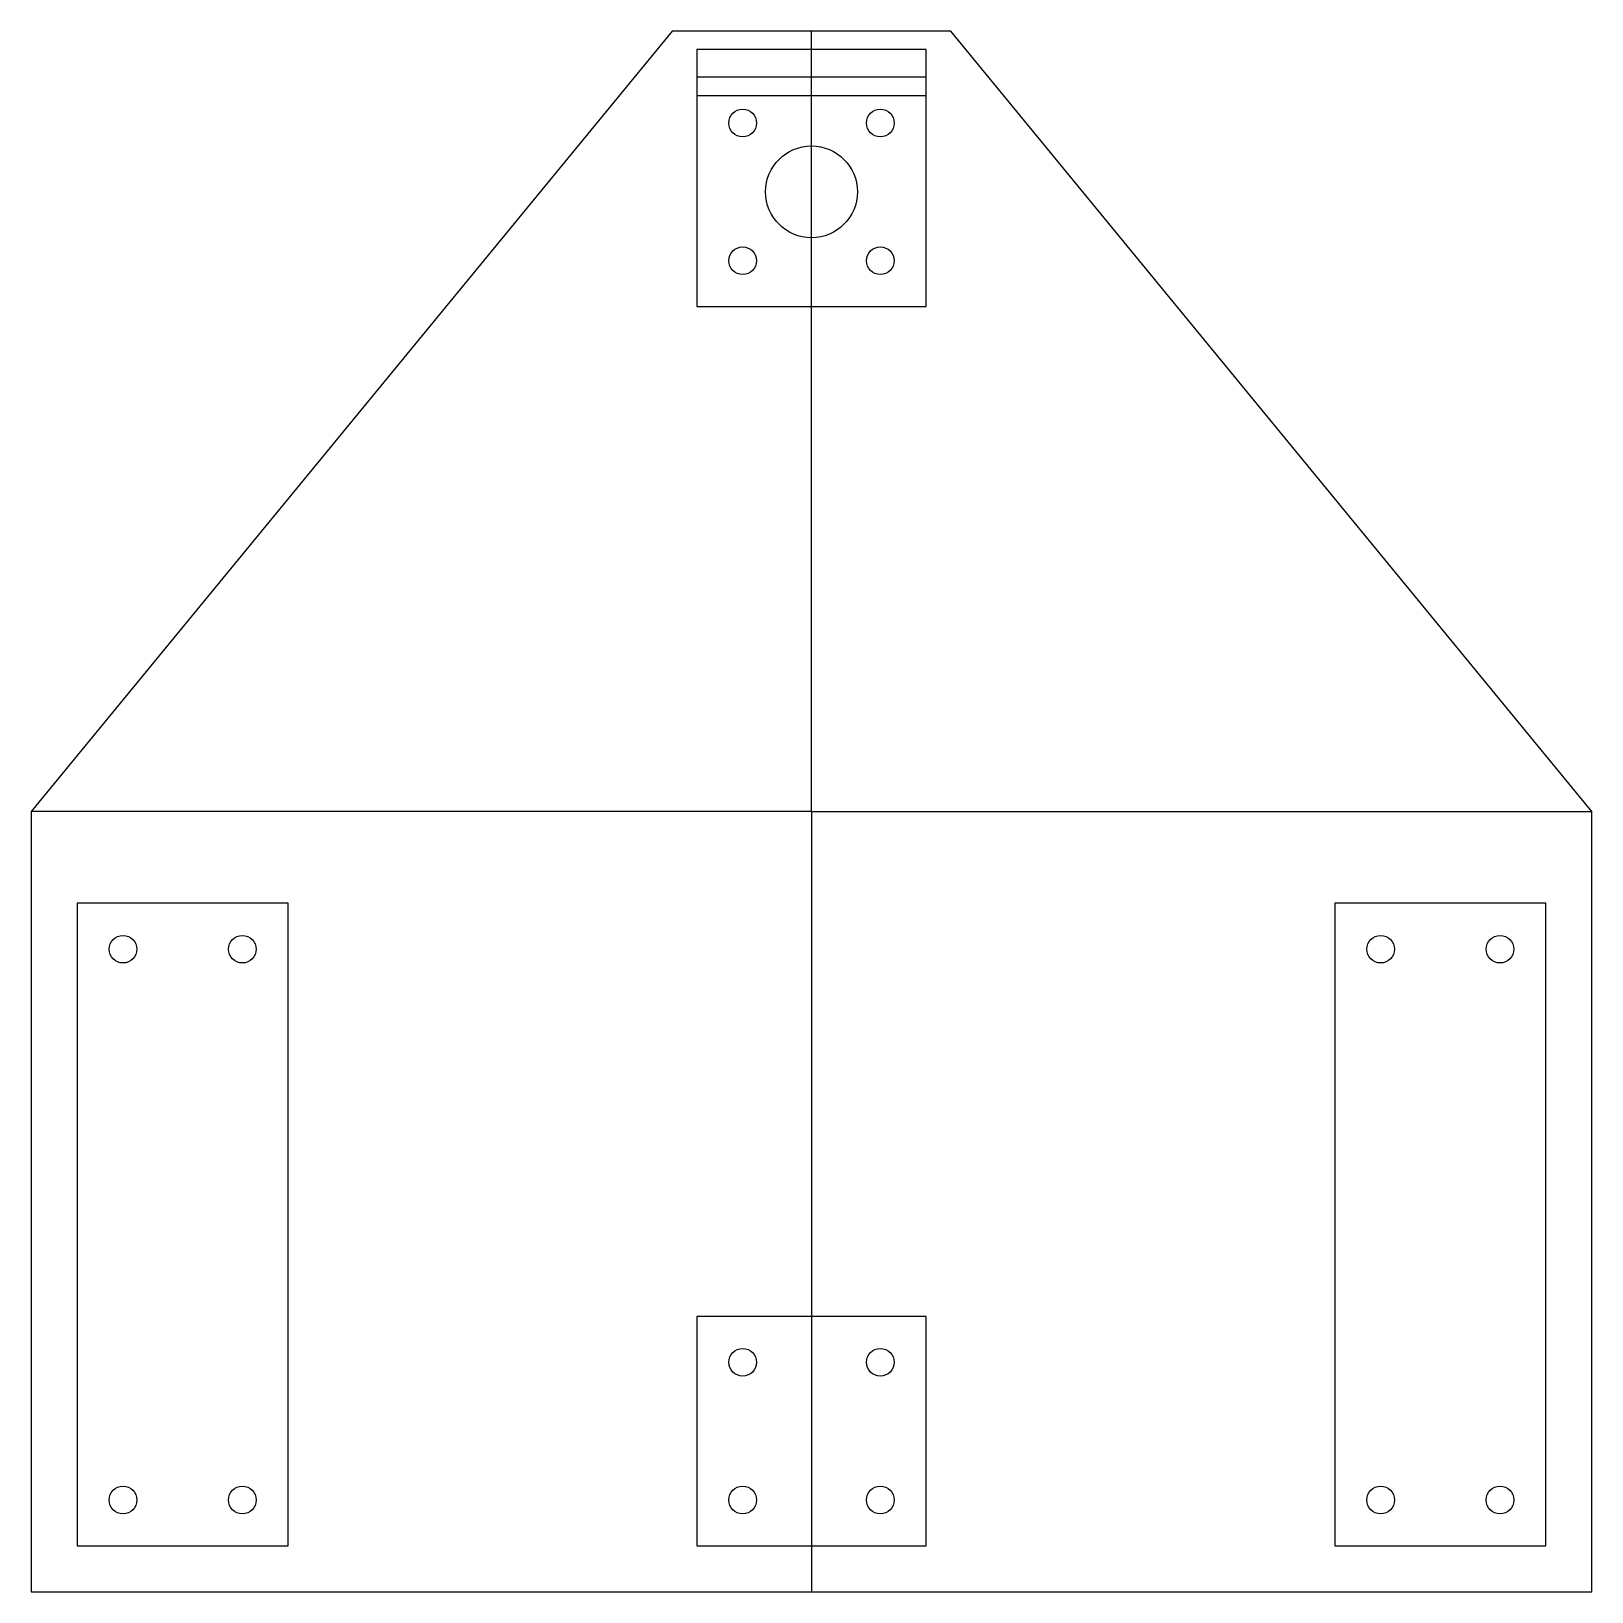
# Model space of a CAD drawing. Header units: millimetres. Extents: x -85 to 85, y -85 to 85.
import ezdxf

# ---------------------------------------------------------------- set-up
doc = ezdxf.new("R2010")
doc.units = ezdxf.units.MM
doc.layers.get('0').update_dxf_attribs({"linetype": 'CONTINUOUS'})

msp = doc.modelspace()

# ---------------------------------------------------------------- linework, layer by layer
for q in [(0, 85), (-85, 0), (0, -85), (85, 0)]:
    msp.add_line((0, 0), q)
for points in [[(-85, -85), (85, -85), (85, 0), (15.18, 85), (-15.18, 85), (-85, 0)], [(-12.5, 78), (12.5, 78), (12.5, 83), (-12.5, 83)], [(12.5, 55), (12.5, 80), (-12.5, 80), (-12.5, 55)], [(-80, -80), (-57, -80), (-57, -10), (-80, -10)], [(80, -80), (80, -10), (57, -10), (57, -80)], [(-12.5, -80), (12.5, -80), (12.5, -55), (-12.5, -55)]]:
    msp.add_lwpolyline(points, close=True)
for centre, radius in [((-7.5, 75), 1.5), ((7.5, 75), 1.5), ((0, 67.5), 5), ((-7.5, 60), 1.5), ((7.5, 60), 1.5), ((-75, -15), 1.5), ((-62, -15), 1.5), ((62, -15), 1.5), ((75, -15), 1.5), ((-7.5, -60), 1.5), ((7.5, -60), 1.5), ((-75, -75), 1.5), ((-62, -75), 1.5), ((-7.5, -75), 1.5), ((7.5, -75), 1.5), ((62, -75), 1.5), ((75, -75), 1.5)]:
    msp.add_circle(centre, radius)

doc.saveas('drawing.dxf')
